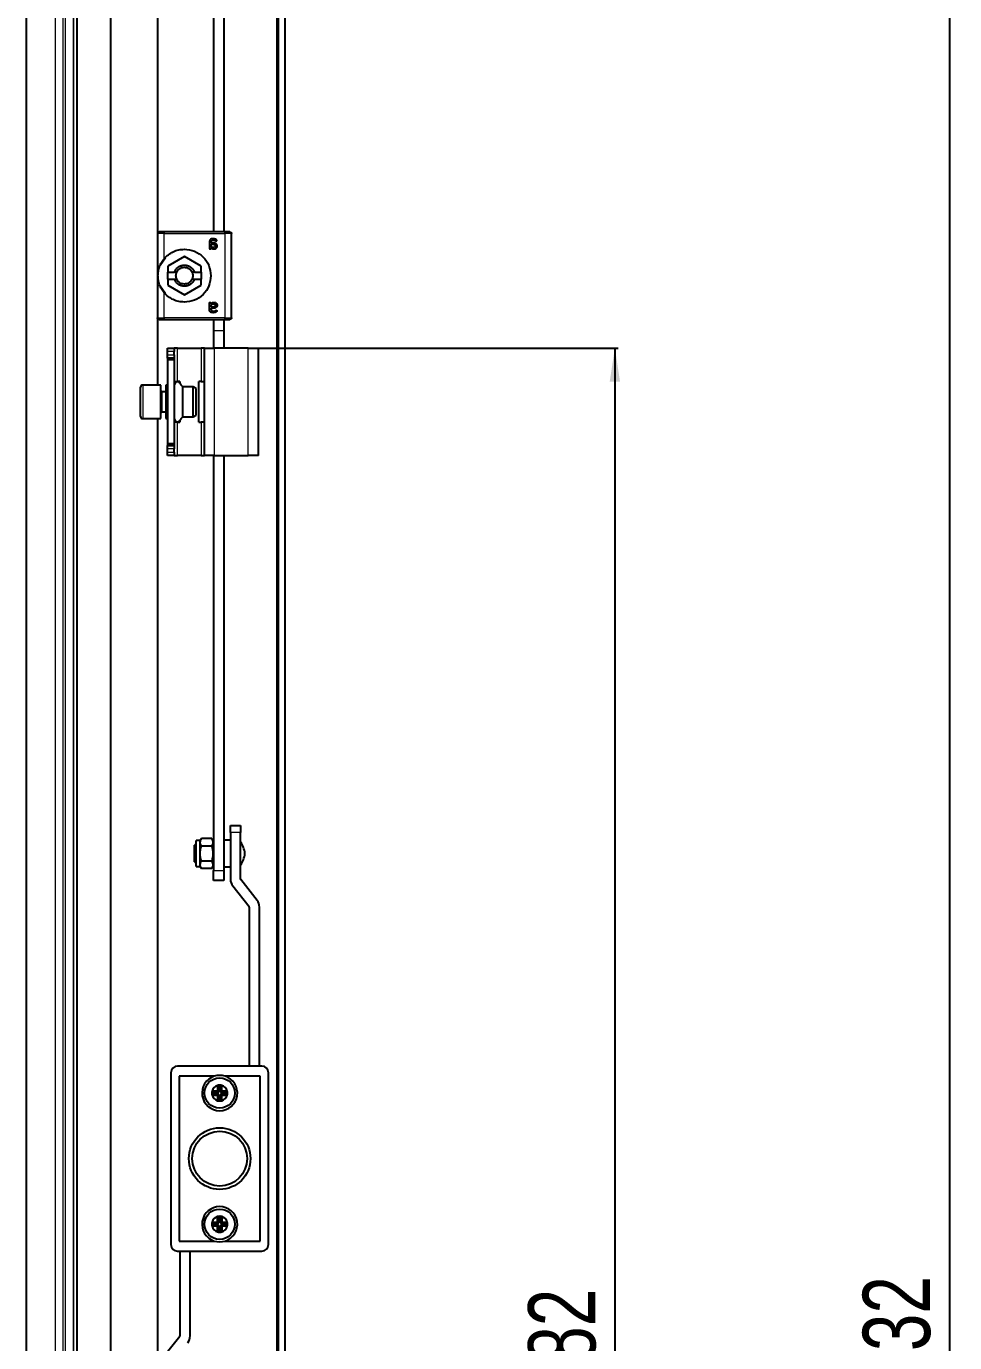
# Model space of a CAD drawing. Header units: millimetres. Extents: x -560 to 1716, y -1079 to 978.
# Drawn here: x 1440.2 to 1716.2, y -22.3 to 369.1 of the extents above; entities that cross this region are included whole.
import ezdxf

# ---------------------------------------------------------------- set-up
doc = ezdxf.new("R2010")
doc.units = ezdxf.units.MM
doc.layers.add('FORMAT', color=7, linetype='Continuous')
doc.styles.add('SLDTEXTSTYLE0', font='TXT', dxfattribs={"width": 0.75})
doc.dimstyles.new('SLDDIMSTYLE0', dxfattribs={"dimtxt": 20, "dimasz": 10, "dimexe": 0, "dimexo": 0.0625, "dimgap": 5, "dimtad": 2, "dimdec": 1, "dimrnd": 1e-09, "dimzin": 12, "dimdsep": 46, "dimtxsty": 'SLDTEXTSTYLE0', "dimsah": 1, "dimcen": 0.09, "dimadec": 0, "dimazin": 3, "dimtfac": 1, "dimtofl": 0, "dimtmove": 0, "dimatfit": 3, "dimfxl": 0, "dimfrac": 2, "dimtolj": 1, "dimtzin": 12, "dimarcsym": 0})

# ---------------------------------------------------------------- blocks, each defined once
blk = doc.blocks.new('_D_8')
at = {"layer": 'FORMAT'}
for p, q in [((1509.18, 648.44), (1715.68, 648.44)), ((1714.68, 648.44), (1714.68, -683.56)), ((1509.18, -683.56), (1715.68, -683.56))]:
    blk.add_line(p, q, dxfattribs=at)
for points in [[(1714.68, 648.44), (1713.14, 638.44), (1716.22, 638.44)], [(1714.68, -683.56), (1716.22, -673.56), (1713.14, -673.56)]]:
    blk.add_solid(points, dxfattribs=at)
at = {"layer": 'FORMAT', "insert": (1688.9, -47.11), "char_height": 20, "attachment_point": 1, "rotation": 90, "style": 'SLDTEXTSTYLE0'}
blk.add_mtext('1332', dxfattribs=at)
blk = doc.blocks.new('_D_11')
at = {"layer": 'FORMAT'}
for p, q in [((1509.18, 273.44), (1616.18, 273.44)), ((1615.18, 273.44), (1615.18, -308.56)), ((1509.18, -308.56), (1616.18, -308.56))]:
    blk.add_line(p, q, dxfattribs=at)
for points in [[(1615.18, 273.44), (1613.64, 263.44), (1616.72, 263.44)], [(1615.18, -308.56), (1616.72, -298.56), (1613.64, -298.56)]]:
    blk.add_solid(points, dxfattribs=at)
at = {"layer": 'FORMAT', "insert": (1589.4, -39.72), "char_height": 20, "attachment_point": 1, "rotation": 90, "style": 'SLDTEXTSTYLE0'}
blk.add_mtext('582', dxfattribs=at)

msp = doc.modelspace()

# ---------------------------------------------------------------- linework, layer by layer
at = {"color": 7, "linetype": 'Continuous', "lineweight": 25}
for p, q in [((1515.17, -795.06), (1515.17, 759.94)), ((1517.17, -795.06), (1517.17, 759.94)), ((1465.17, 726.94), (1465.17, -762.06)), ((1455.17, 697.44), (1455.17, -732.56)), ((1440.17, 682.44), (1440.17, -717.56)), ((1479.17, 627.44), (1479.17, 307.62)), ((1495.87, 616.44), (1495.87, 307.94)), ((1498.87, 616.44), (1498.87, 307.94)), ((1479.17, 307.44), (1479.17, 282.44)), ((1499.17, 307.94), (1481.17, 307.94)), ((1499.77, 307.94), (1499.52, 307.94)), ((1501.17, 282.44), (1501.17, 307.44)), ((1494.62, 304.9), (1494.62, 303.03)), ((1495.07, 303.03), (1495.07, 303.31)), ((1495.15, 304.65), (1495.15, 304.87)), ((1495.53, 304.65), (1495.15, 304.65)), ((1495.15, 304.29), (1495.57, 304.29)), ((1495.15, 303.71), (1495.15, 304.29)), ((1480, 298.07), (1481.51, 300.33)), ((1487.17, 300.66), (1482.22, 297.8)), ((1482.22, 297.8), (1482.22, 295.94)), ((1492.12, 297.8), (1487.17, 300.66)), ((1492.12, 295.94), (1492.12, 297.8)), ((1482.22, 295.94), (1484.19, 295.94)), ((1482.22, 293.94), (1482.22, 295.94)), ((1482.22, 293.94), (1482.22, 292.08)), ((1482.22, 293.94), (1484.19, 293.94)), ((1484.88, 295.94), (1484.19, 295.94)), ((1484.19, 293.94), (1484.88, 293.94)), ((1490.16, 295.94), (1489.47, 295.94)), ((1489.47, 293.94), (1490.16, 293.94)), ((1490.16, 295.94), (1492.12, 295.94)), ((1490.16, 293.94), (1492.12, 293.94)), ((1492.12, 295.94), (1492.12, 293.94)), ((1492.12, 292.08), (1492.12, 293.94)), ((1481.51, 289.56), (1480, 291.82)), ((1482.22, 292.08), (1487.17, 289.23)), ((1487.17, 289.23), (1492.12, 292.08)), ((1494.62, 284.98), (1494.62, 286.85)), ((1495.07, 286.85), (1495.07, 286.57)), ((1495.15, 285.59), (1495.15, 286.18)), ((1479.17, 282.27), (1479.17, 262.44)), ((1481.17, 281.94), (1499.17, 281.94)), ((1495.57, 285.59), (1495.15, 285.59)), ((1495.53, 285.24), (1495.15, 285.24)), ((1495.15, 285.24), (1495.15, 285.02)), ((1495.87, 282.03), (1495.87, 278.64)), ((1498.87, 282.03), (1498.87, 278.64)), ((1499.52, 281.94), (1499.77, 281.94)), ((1495.87, 278.64), (1495.87, 273.44)), ((1498.87, 278.64), (1498.87, 273.44)), ((1482.17, 273.44), (1484.17, 273.44)), ((1482.17, 272.44), (1482.17, 273.44)), ((1482.17, 271.44), (1482.17, 272.44)), ((1482.17, 270.44), (1482.17, 271.44)), ((1484.17, 270.44), (1482.17, 270.44)), ((1482.17, 270.44), (1482.17, 269.94)), ((1484.17, 273.44), (1484.17, 272.44)), ((1485.17, 273.44), (1484.17, 273.44)), ((1484.17, 271.44), (1484.17, 272.44)), ((1484.17, 271.44), (1484.17, 270.44)), ((1484.17, 270.44), (1484.17, 269.94)), ((1485.17, 273.44), (1492.17, 273.44)), ((1493.17, 273.44), (1492.17, 273.44)), ((1493.17, 273.44), (1496.17, 273.44)), ((1493.17, 241.44), (1493.17, 273.44)), ((1506.17, 273.44), (1496.17, 273.44)), ((1506.17, 273.44), (1509.17, 273.44)), ((1509.17, 241.44), (1509.17, 273.44)), ((1484.17, 269.94), (1482.17, 269.94)), ((1482.17, 269.94), (1482.17, 244.94)), ((1484.17, 269.94), (1484.17, 244.94)), ((1480.17, 262.44), (1474.77, 262.44)), ((1480.17, 254.88), (1480.17, 262.44)), ((1482.17, 262.44), (1481.67, 262.44)), ((1481.67, 262.44), (1481.67, 261.23)), ((1484.17, 263.44), (1485.17, 263.44)), ((1485.87, 263.44), (1485.17, 263.44)), ((1485.87, 263.44), (1485.87, 262.99)), ((1491.47, 251.44), (1491.47, 263.44)), ((1492.17, 263.44), (1491.47, 263.44)), ((1492.17, 263.44), (1493.17, 263.44)), ((1474.17, 255.19), (1474.17, 261.84)), ((1481.67, 260.44), (1480.42, 260.44)), ((1481.67, 261.23), (1481.67, 252.44)), ((1489.81, 261.94), (1486.67, 261.94)), ((1486.67, 252.94), (1486.67, 261.94)), ((1490.67, 261.44), (1489.81, 261.94)), ((1489.81, 252.94), (1489.81, 261.94)), ((1490.67, 253.44), (1490.67, 261.44)), ((1474.17, 253.04), (1474.17, 255.19)), ((1480.17, 252.44), (1480.17, 254.88)), ((1480.42, 254.44), (1481.67, 254.44)), ((1474.77, 252.44), (1480.17, 252.44)), ((1479.17, 252.44), (1479.17, -287.56)), ((1481.67, 252.44), (1482.17, 252.44)), ((1485.17, 251.44), (1484.17, 251.44)), ((1485.17, 251.44), (1485.87, 251.44)), ((1485.87, 251.89), (1485.87, 251.44)), ((1486.67, 252.94), (1489.81, 252.94)), ((1489.81, 252.94), (1490.67, 253.44)), ((1491.47, 251.44), (1492.17, 251.44)), ((1493.17, 251.44), (1492.17, 251.44)), ((1484.17, 244.94), (1482.17, 244.94)), ((1482.17, 244.94), (1482.17, 244.44)), ((1482.17, 244.44), (1484.17, 244.44)), ((1482.17, 243.44), (1482.17, 244.44)), ((1482.17, 242.44), (1482.17, 243.44)), ((1484.17, 244.94), (1484.17, 244.44)), ((1484.17, 244.44), (1484.17, 243.44)), ((1484.17, 242.44), (1484.17, 243.44)), ((1482.17, 241.44), (1482.17, 242.44)), ((1484.17, 241.44), (1482.17, 241.44)), ((1484.17, 242.44), (1484.17, 241.44)), ((1484.17, 241.44), (1485.17, 241.44)), ((1492.17, 241.44), (1485.17, 241.44)), ((1492.17, 241.44), (1493.17, 241.44)), ((1496.17, 241.44), (1493.17, 241.44)), ((1495.87, 241.44), (1495.87, 118.14)), ((1496.17, 241.44), (1506.17, 241.44)), ((1498.87, 241.44), (1498.87, 118.14)), ((1509.17, 241.44), (1506.17, 241.44)), ((1500.87, 129.44), (1500.87, 131.44)), ((1500.87, 131.44), (1503.87, 131.44)), ((1500.87, 129.44), (1500.87, 115.51)), ((1503.87, 131.44), (1503.87, 129.44)), ((1503.87, 115.51), (1503.87, 129.44)), ((1490.67, 126.09), (1490.17, 125.59)), ((1490.17, 120.69), (1490.17, 125.59)), ((1491.87, 126.99), (1490.67, 126.99)), ((1490.67, 123.14), (1490.67, 126.99)), ((1492.22, 127.59), (1491.87, 126.99)), ((1491.87, 123.14), (1491.87, 126.99)), ((1495.33, 127.59), (1492.22, 127.59)), ((1495.33, 125.37), (1492.22, 125.37)), ((1495.67, 126.99), (1495.33, 127.59)), ((1495.67, 126.99), (1495.67, 119.29)), ((1495.87, 126.09), (1495.67, 126.09)), ((1500.87, 127.14), (1498.87, 127.14)), ((1490.67, 119.29), (1490.67, 123.14)), ((1491.87, 119.29), (1491.87, 123.14)), ((1490.17, 120.69), (1490.67, 120.19)), ((1490.67, 119.29), (1491.87, 119.29)), ((1491.87, 119.29), (1492.22, 118.69)), ((1495.33, 120.92), (1492.22, 120.92)), ((1495.33, 118.69), (1492.22, 118.69)), ((1495.33, 118.69), (1495.67, 119.29)), ((1495.67, 120.19), (1495.87, 120.19)), ((1495.87, 115.14), (1495.87, 118.14)), ((1498.87, 119.14), (1500.87, 119.14)), ((1498.87, 118.14), (1498.87, 115.14)), ((1498.87, 115.14), (1495.87, 115.14)), ((1501.56, 113.53), (1506.43, 107.36)), ((1508.79, 109.21), (1503.92, 115.39)), ((1506.47, 107.23), (1506.47, 59.94)), ((1509.47, 59.94), (1509.47, 107.23)), ((1510.17, 59.94), (1485.17, 59.94)), ((1483.17, 57.94), (1483.17, 6.94)), ((1485.67, 56.94), (1485.67, 7.94)), ((1496.07, 56.94), (1485.67, 56.94)), ((1509.67, 56.94), (1499.28, 56.94)), ((1509.67, 7.94), (1509.67, 56.94)), ((1512.17, 6.94), (1512.17, 57.94)), ((1496.97, 52.54), (1495.4, 52.54)), ((1495.77, 52.11), (1495.4, 52.54)), ((1495.77, 51.78), (1495.4, 51.34)), ((1495.4, 51.34), (1496.97, 51.34)), ((1496.97, 52.11), (1495.77, 52.11)), ((1495.77, 51.78), (1496.97, 51.78)), ((1497.07, 54.21), (1497.07, 52.64)), ((1497.51, 53.85), (1497.07, 54.21)), ((1497.07, 51.24), (1497.07, 49.67)), ((1497.51, 53.85), (1497.51, 52.64)), ((1497.51, 51.24), (1497.51, 50.04)), ((1497.84, 53.85), (1498.27, 54.21)), ((1497.84, 52.64), (1497.84, 53.85)), ((1497.84, 50.04), (1497.84, 51.24)), ((1498.27, 52.64), (1498.27, 54.21)), ((1498.27, 49.67), (1498.27, 51.24)), ((1499.95, 52.54), (1498.37, 52.54)), ((1499.58, 52.11), (1498.37, 52.11)), ((1498.37, 51.78), (1499.58, 51.78)), ((1498.37, 51.34), (1499.95, 51.34)), ((1499.58, 52.11), (1499.95, 52.54)), ((1499.58, 51.78), (1499.95, 51.34)), ((1497.51, 50.04), (1497.07, 49.67)), ((1497.84, 50.04), (1498.27, 49.67)), ((1495.77, 13.11), (1495.4, 13.54)), ((1495.4, 13.54), (1496.97, 13.54)), ((1495.77, 12.78), (1495.4, 12.34)), ((1496.97, 12.34), (1495.4, 12.34)), ((1495.77, 13.11), (1496.97, 13.11)), ((1496.97, 12.78), (1495.77, 12.78)), ((1497.07, 13.64), (1497.07, 15.21)), ((1497.51, 14.85), (1497.07, 15.21)), ((1497.07, 10.67), (1497.07, 12.24)), ((1497.51, 13.64), (1497.51, 14.85)), ((1497.51, 11.04), (1497.51, 12.24)), ((1497.84, 14.85), (1498.27, 15.21)), ((1497.84, 14.85), (1497.84, 13.64)), ((1497.84, 12.24), (1497.84, 11.04)), ((1498.27, 15.21), (1498.27, 13.64)), ((1498.27, 12.24), (1498.27, 10.67)), ((1498.37, 13.54), (1499.95, 13.54)), ((1498.37, 13.11), (1499.58, 13.11)), ((1499.58, 12.78), (1498.37, 12.78)), ((1499.95, 12.34), (1498.37, 12.34)), ((1499.58, 13.11), (1499.95, 13.54)), ((1499.58, 12.78), (1499.95, 12.34)), ((1485.67, 7.94), (1496.07, 7.94)), ((1497.51, 11.04), (1497.07, 10.67)), ((1497.84, 11.04), (1498.27, 10.67)), ((1499.28, 7.94), (1509.67, 7.94)), ((1485.17, 4.94), (1510.17, 4.94)), ((1485.87, 4.94), (1485.87, -20.29)), ((1488.87, -20.29), (1488.87, 4.94)), ((1485.83, -20.41), (1481.07, -26.38))]:
    msp.add_line(p, q, dxfattribs=at)
at = {"color": 8, "linetype": 'Continuous', "lineweight": 18}
for p, q in [((1514.57, 757.34), (1514.57, -792.46)), ((1451.07, 693.34), (1451.07, -728.46)), ((1451.77, 694.03), (1451.77, -729.15)), ((1454.07, 696.34), (1454.07, -731.46)), ((1454.17, 696.44), (1454.17, -731.56)), ((1448.77, 691.03), (1448.77, -726.15)), ((1481.17, 300), (1481.17, 307.44)), ((1481.17, 307.44), (1499.17, 307.44)), ((1499.17, 307.44), (1499.17, 282.44)), ((1481.17, 282.44), (1481.17, 289.88)), ((1487.17, 292.44), (1487.17, 291.79)), ((1499.17, 282.44), (1481.17, 282.44)), ((1495.87, 278.64), (1498.87, 278.64)), ((1484.17, 272.44), (1482.17, 272.44)), ((1482.17, 271.44), (1484.17, 271.44)), ((1485.17, 263.44), (1485.17, 273.44)), ((1492.17, 273.44), (1492.17, 263.44)), ((1496.17, 241.44), (1496.17, 273.44)), ((1506.17, 241.44), (1506.17, 273.44)), ((1474.77, 262.44), (1474.77, 254.88)), ((1480.42, 260.44), (1480.42, 254.44)), ((1474.77, 254.88), (1474.77, 252.44)), ((1485.17, 241.44), (1485.17, 251.44)), ((1492.17, 251.44), (1492.17, 241.44)), ((1484.17, 243.44), (1482.17, 243.44)), ((1482.17, 242.44), (1484.17, 242.44)), ((1503.87, 129.44), (1500.87, 129.44)), ((1495.87, 118.14), (1498.87, 118.14)), ((1496.97, 52.11), (1496.97, 52.54)), ((1496.97, 51.78), (1496.97, 51.34)), ((1497.51, 52.64), (1497.07, 52.64)), ((1497.51, 51.24), (1497.07, 51.24)), ((1497.84, 52.64), (1498.27, 52.64)), ((1497.84, 51.24), (1498.27, 51.24)), ((1498.37, 52.11), (1498.37, 52.54)), ((1498.37, 51.78), (1498.37, 51.34)), ((1496.97, 13.11), (1496.97, 13.54)), ((1496.97, 12.78), (1496.97, 12.34)), ((1497.51, 13.64), (1497.07, 13.64)), ((1497.51, 12.24), (1497.07, 12.24)), ((1497.84, 13.64), (1498.27, 13.64)), ((1497.84, 12.24), (1498.27, 12.24)), ((1498.37, 13.11), (1498.37, 13.54)), ((1498.37, 12.78), (1498.37, 12.34))]:
    msp.add_line(p, q, dxfattribs=at)
at = {"color": 7, "linetype": 'Continuous', "lineweight": 25}
for centre, radius in [((1497.67, 51.94), 4.5), ((1497.67, 32.44), 9.15), ((1497.67, 32.44), 8.15), ((1497.67, 12.94), 4.5)]:
    msp.add_circle(centre, radius, dxfattribs=at)
for centre, radius, start, end in [((1474.77, 261.84), 0.6, 90, 180), ((1480.42, 260.69), 0.25, 180, 270), ((1480.42, 254.19), 0.25, 90, 180), ((1474.77, 253.04), 0.6, 180, 270), ((1497.23, 122.18), 8, 6.8819, 33.8709), ((1497.23, 124.1), 8, 326.1291, 353.1181), ((1504.07, 115.51), 3.2, 180, 218.264), ((1504.07, 115.51), 0.2, 180, 218.264), ((1506.27, 107.23), 0.2, 0, 38.264), ((1506.27, 107.23), 3.2, 0, 38.264), ((1485.17, 57.94), 2, 90, 180), ((1510.17, 57.94), 2, 0, 90), ((1497.67, 51.94), 5.25, 107.7528, 72.2472), ((1497.67, 51.94), 5.25, 72.2472, 107.7528), ((1497.67, 51.94), 2.35, 165.2075, 194.7925), ((1497.67, 51.94), 2.35, 104.7925, 165.2075), ((1497.67, 51.94), 2.35, 194.7925, 255.2075), ((1497.67, 51.94), 1.91, 175.1056, 184.8944), ((1496.97, 52.64), 0.1, 270, 0), ((1496.97, 52.64), 0.537, 270, 0), ((1496.97, 51.24), 0.537, 0, 90), ((1496.97, 51.24), 0.1, 0, 90), ((1497.67, 51.94), 2.35, 75.2075, 104.7925), ((1497.67, 51.94), 1.91, 85.1056, 94.8944), ((1498.37, 52.64), 0.537, 180, 270), ((1498.37, 51.24), 0.537, 90, 180), ((1497.67, 51.94), 2.35, 14.7925, 75.2075), ((1498.37, 52.64), 0.1, 180, 270), ((1497.67, 51.94), 2.35, 284.7925, 345.2075), ((1498.37, 51.24), 0.1, 90, 180), ((1497.67, 51.94), 1.91, 355.1056, 4.8944), ((1497.67, 51.94), 2.35, 345.2075, 14.7925), ((1497.67, 51.94), 2.35, 255.2075, 284.7925), ((1497.67, 51.94), 1.91, 265.1056, 274.8944), ((1497.67, 12.94), 5.25, 287.7528, 252.2472), ((1497.67, 12.94), 2.35, 165.2075, 194.7925), ((1497.67, 12.94), 2.35, 104.7925, 165.2075), ((1497.67, 12.94), 2.35, 194.7925, 255.2075), ((1497.67, 12.94), 1.91, 175.1056, 184.8944), ((1496.97, 13.64), 0.1, 270, 0), ((1496.97, 13.64), 0.537, 270, 0), ((1496.97, 12.24), 0.537, 0, 90), ((1496.97, 12.24), 0.1, 0, 90), ((1497.67, 12.94), 2.35, 75.2075, 104.7925), ((1497.67, 12.94), 1.91, 85.1056, 94.8944), ((1498.37, 13.64), 0.537, 180, 270), ((1498.37, 12.24), 0.537, 90, 180), ((1497.67, 12.94), 2.35, 14.7925, 75.2075), ((1498.37, 13.64), 0.1, 180, 270), ((1497.67, 12.94), 2.35, 284.7925, 345.2075), ((1498.37, 12.24), 0.1, 90, 180), ((1497.67, 12.94), 1.91, 355.1056, 4.8944), ((1497.67, 12.94), 2.35, 345.2075, 14.7925), ((1497.67, 12.94), 5.25, 252.2472, 287.7528), ((1497.67, 12.94), 2.35, 255.2075, 284.7925), ((1497.67, 12.94), 1.91, 265.1056, 274.8944), ((1485.17, 6.94), 2, 180, 270), ((1510.17, 6.94), 2, 270, 0), ((1485.67, -20.29), 0.2, 321.4416, 0), ((1485.67, -20.29), 3.2, 321.4416, 0)]:
    msp.add_arc(centre, radius, start, end, dxfattribs=at)
for points in [[(1479.67, 307.94), (1479.61, 307.93), (1479.48, 307.92), (1479.31, 307.8), (1479.2, 307.64), (1479.18, 307.51), (1479.17, 307.44)], [(1481.17, 307.94), (1480.98, 307.94), (1480.59, 307.94), (1480.09, 307.94), (1479.74, 307.94), (1479.7, 307.94), (1479.67, 307.94)], [(1500.67, 307.94), (1500.65, 307.94), (1500.61, 307.94), (1500.26, 307.94), (1499.76, 307.94), (1499.37, 307.94), (1499.17, 307.94)], [(1500.67, 307.94), (1500.74, 307.93), (1500.87, 307.92), (1501.04, 307.8), (1501.15, 307.64), (1501.17, 307.51), (1501.17, 307.44)], [(1481.17, 300), (1481.57, 300.42), (1482.36, 301.24), (1483.84, 302.11), (1485.47, 302.69), (1486.61, 302.76), (1487.17, 302.79)], [(1487.17, 302.79), (1488.2, 302.67), (1490.26, 302.44), (1492.87, 300.62), (1494.62, 298.03), (1495.23, 294.94), (1494.62, 291.86), (1492.87, 289.26), (1490.26, 287.45), (1488.2, 287.21), (1487.17, 287.09)], [(1484.19, 295.94), (1484.32, 296.24), (1484.58, 296.85), (1485.31, 297.54), (1486.19, 297.99), (1487.17, 298.14), (1488.16, 297.99), (1489.04, 297.54), (1489.77, 296.85), (1490.03, 296.24), (1490.16, 295.94)], [(1484.88, 295.94), (1485, 296.16), (1485.23, 296.58), (1485.79, 297.06), (1486.45, 297.38), (1486.93, 297.42), (1487.17, 297.44)], [(1487.17, 297.44), (1487.42, 297.42), (1487.9, 297.38), (1488.56, 297.06), (1489.12, 296.58), (1489.35, 296.16), (1489.47, 295.94)], [(1487.17, 291.79), (1486.85, 291.82), (1486.19, 291.88), (1485.31, 292.35), (1484.58, 293.04), (1484.32, 293.64), (1484.19, 293.94)], [(1484.88, 293.94), (1484.82, 294.1), (1484.71, 294.43), (1484.66, 294.94), (1484.71, 295.46), (1484.82, 295.78), (1484.88, 295.94)], [(1487.17, 292.44), (1486.93, 292.46), (1486.45, 292.5), (1485.79, 292.82), (1485.23, 293.3), (1485, 293.73), (1484.88, 293.94)], [(1490.16, 293.94), (1490.03, 293.64), (1489.77, 293.04), (1489.04, 292.35), (1488.16, 291.88), (1487.5, 291.82), (1487.17, 291.79)], [(1489.47, 293.94), (1489.35, 293.73), (1489.12, 293.3), (1488.56, 292.82), (1487.9, 292.5), (1487.42, 292.46), (1487.17, 292.44)], [(1489.47, 295.94), (1489.53, 295.78), (1489.64, 295.46), (1489.69, 294.94), (1489.64, 294.43), (1489.53, 294.1), (1489.47, 293.94)], [(1487.17, 287.09), (1486.61, 287.13), (1485.47, 287.2), (1483.84, 287.77), (1482.36, 288.64), (1481.57, 289.47), (1481.17, 289.88)], [(1479.67, 281.94), (1479.61, 281.95), (1479.48, 281.96), (1479.31, 282.08), (1479.2, 282.25), (1479.18, 282.38), (1479.17, 282.44)], [(1479.67, 281.94), (1479.7, 281.94), (1479.74, 281.94), (1480.09, 281.94), (1480.59, 281.94), (1480.98, 281.94), (1481.17, 281.94)], [(1499.17, 281.94), (1499.37, 281.94), (1499.76, 281.94), (1500.26, 281.94), (1500.61, 281.94), (1500.65, 281.94), (1500.67, 281.94)], [(1501.17, 282.44), (1501.17, 282.38), (1501.15, 282.25), (1501.04, 282.08), (1500.87, 281.96), (1500.74, 281.95), (1500.67, 281.94)]]:
    msp.add_open_spline(points, degree=3, dxfattribs=at)
at = {"color": 8, "linetype": 'Continuous', "lineweight": 18}
for points in [[(1481.17, 307.44), (1480.91, 307.44), (1480.39, 307.44), (1479.73, 307.44), (1479.27, 307.44), (1479.21, 307.44), (1479.17, 307.44)], [(1481.17, 307.94), (1481.17, 307.93), (1481.17, 307.92), (1481.17, 307.8), (1481.17, 307.64), (1481.17, 307.51), (1481.17, 307.44)], [(1499.17, 307.44), (1499.17, 307.51), (1499.17, 307.64), (1499.17, 307.8), (1499.17, 307.92), (1499.17, 307.93), (1499.17, 307.94)], [(1501.17, 307.44), (1501.14, 307.44), (1501.08, 307.44), (1500.62, 307.44), (1499.96, 307.44), (1499.44, 307.44), (1499.17, 307.44)], [(1479.17, 282.44), (1479.21, 282.44), (1479.27, 282.44), (1479.73, 282.44), (1480.39, 282.44), (1480.91, 282.44), (1481.17, 282.44)], [(1481.17, 282.44), (1481.17, 282.38), (1481.17, 282.25), (1481.17, 282.08), (1481.17, 281.96), (1481.17, 281.95), (1481.17, 281.94)], [(1499.17, 281.94), (1499.17, 281.95), (1499.17, 281.96), (1499.17, 282.08), (1499.17, 282.25), (1499.17, 282.38), (1499.17, 282.44)], [(1499.17, 282.44), (1499.44, 282.44), (1499.96, 282.44), (1500.62, 282.44), (1501.08, 282.44), (1501.14, 282.44), (1501.17, 282.44)]]:
    msp.add_open_spline(points, degree=3, dxfattribs=at)
at = {"color": 7, "linetype": 'Continuous', "lineweight": 25}
for points, knots in [([(1495.73, 305.94), (1495.58, 305.94), (1495.36, 305.93), (1495.08, 305.83), (1494.89, 305.71), (1494.75, 305.54), (1494.63, 305.27), (1494.62, 305.05), (1494.62, 304.9)], [0, 0, 0, 0, 0.250089, 0.382495, 0.500259, 0.622163, 0.750133, 1, 1, 1, 1]), ([(1495.15, 304.87), (1495.15, 304.96), (1495.16, 305.09), (1495.21, 305.26), (1495.29, 305.37), (1495.39, 305.45), (1495.52, 305.5), (1495.65, 305.53), (1495.74, 305.53), (1495.78, 305.53)], [0, 0, 0, 0, 0.250023, 0.382539, 0.499802, 0.620838, 0.749652, 0.874777, 1, 1, 1, 1]), ([(1496.79, 305.45), (1496.79, 305.5), (1496.79, 305.58), (1496.73, 305.67), (1496.59, 305.76), (1496.26, 305.89), (1495.94, 305.92), (1495.73, 305.94)], [0, 0, 0, 0, 0.124693, 0.187182, 0.249773, 0.500039, 1, 1, 1, 1]), ([(1495.78, 305.53), (1495.94, 305.51), (1496.19, 305.48), (1496.44, 305.36), (1496.56, 305.29), (1496.63, 305.25), (1496.67, 305.24), (1496.69, 305.24)], [0, 0, 0, 0, 0.4987, 0.749508, 0.874949, 0.946783, 1, 1, 1, 1]), ([(1496.69, 305.24), (1496.7, 305.24), (1496.72, 305.24), (1496.74, 305.25), (1496.75, 305.26), (1496.77, 305.29), (1496.78, 305.33), (1496.79, 305.37), (1496.79, 305.41), (1496.79, 305.43), (1496.79, 305.45)], [0, 0, 0, 0, 0.128825, 0.180169, 0.243397, 0.36986, 0.499864, 0.749649, 0.843476, 1, 1, 1, 1]), ([(1494.62, 303.03), (1494.62, 303.02), (1494.62, 303.01), (1494.63, 302.99), (1494.66, 302.96), (1494.73, 302.94), (1494.8, 302.94), (1494.84, 302.94)], [0, 0, 0, 0, 0.124881, 0.183376, 0.250934, 0.500336, 1, 1, 1, 1]), ([(1494.84, 302.94), (1494.89, 302.94), (1494.96, 302.94), (1495.03, 302.96), (1495.06, 302.99), (1495.07, 303.01), (1495.07, 303.02), (1495.07, 303.03)], [0, 0, 0, 0, 0.499718, 0.749437, 0.810587, 0.875078, 1, 1, 1, 1]), ([(1495.07, 303.31), (1495.2, 303.2), (1495.38, 303.03), (1495.66, 302.92), (1495.82, 302.89), (1495.91, 302.88), (1495.95, 302.88)], [0, 0, 0, 0, 0.499113, 0.749325, 0.874665, 1, 1, 1, 1]), ([(1495.87, 303.29), (1495.8, 303.3), (1495.65, 303.31), (1495.39, 303.45), (1495.24, 303.6), (1495.15, 303.71)], [0, 0, 0, 0, 0.249939, 0.499864, 1, 1, 1, 1]), ([(1496.91, 303.73), (1496.91, 303.81), (1496.9, 303.96), (1496.8, 304.18), (1496.65, 304.36), (1496.38, 304.53), (1495.99, 304.63), (1495.68, 304.64), (1495.53, 304.65)], [0, 0, 0, 0, 0.125049, 0.249886, 0.370856, 0.49982, 0.749609, 1, 1, 1, 1]), ([(1495.57, 304.29), (1495.68, 304.29), (1495.86, 304.28), (1496.08, 304.22), (1496.23, 304.13), (1496.32, 304.03), (1496.37, 303.9), (1496.38, 303.81), (1496.38, 303.77)], [0, 0, 0, 0, 0.279652, 0.500248, 0.629485, 0.750186, 0.875763, 1, 1, 1, 1]), ([(1496.38, 303.77), (1496.38, 303.7), (1496.37, 303.6), (1496.3, 303.48), (1496.24, 303.41), (1496.16, 303.35), (1496.06, 303.32), (1495.97, 303.3), (1495.9, 303.3), (1495.87, 303.29)], [0, 0, 0, 0, 0.249168, 0.373635, 0.49939, 0.619394, 0.749656, 0.87477, 1, 1, 1, 1]), ([(1495.95, 302.88), (1496.07, 302.89), (1496.25, 302.9), (1496.48, 302.99), (1496.63, 303.08), (1496.76, 303.21), (1496.88, 303.42), (1496.9, 303.61), (1496.91, 303.73)], [0, 0, 0, 0, 0.25007, 0.379181, 0.500499, 0.62417, 0.750842, 1, 1, 1, 1]), ([(1481.17, 289.88), (1480.89, 290.26), (1480.32, 291.01), (1479.76, 292.26), (1479.41, 293.54), (1479.28, 294.94), (1479.41, 296.35), (1479.76, 297.63), (1480.32, 298.87), (1480.89, 299.63), (1481.17, 300)], [0, 0, 0, 0, 0.125762, 0.25037, 0.375307, 0.500139, 0.62481, 0.749763, 0.874888, 1, 1, 1, 1]), ([(1494.62, 286.85), (1494.62, 286.86), (1494.62, 286.88), (1494.63, 286.9), (1494.66, 286.92), (1494.73, 286.94), (1494.8, 286.94), (1494.84, 286.94)], [0, 0, 0, 0, 0.124884, 0.186377, 0.250914, 0.500322, 1, 1, 1, 1]), ([(1494.84, 286.94), (1494.89, 286.94), (1494.95, 286.94), (1495.02, 286.92), (1495.04, 286.91), (1495.06, 286.9), (1495.07, 286.88), (1495.07, 286.86), (1495.07, 286.85)], [0, 0, 0, 0, 0.499162, 0.644242, 0.749698, 0.813605, 0.875217, 1, 1, 1, 1]), ([(1495.07, 286.57), (1495.2, 286.68), (1495.38, 286.85), (1495.7, 286.98), (1495.87, 286.99), (1495.95, 287)], [0, 0, 0, 0, 0.499364, 0.749701, 1, 1, 1, 1]), ([(1495.15, 286.18), (1495.24, 286.28), (1495.39, 286.44), (1495.62, 286.55), (1495.76, 286.58), (1495.83, 286.59), (1495.87, 286.59)], [0, 0, 0, 0, 0.499765, 0.749504, 0.874771, 1, 1, 1, 1]), ([(1496.91, 286.16), (1496.91, 286.12), (1496.91, 286.04), (1496.88, 285.89), (1496.8, 285.7), (1496.64, 285.53), (1496.38, 285.36), (1495.99, 285.25), (1495.68, 285.24), (1495.53, 285.24)], [0, 0, 0, 0, 0.062637, 0.125278, 0.250072, 0.374841, 0.499994, 0.749696, 1, 1, 1, 1]), ([(1496.38, 286.12), (1496.38, 286.07), (1496.37, 285.98), (1496.32, 285.86), (1496.23, 285.75), (1496.08, 285.66), (1495.86, 285.6), (1495.68, 285.59), (1495.57, 285.59)], [0, 0, 0, 0, 0.1244465, 0.2497948, 0.3699999, 0.4997343, 0.7199319, 1, 1, 1, 1]), ([(1495.87, 286.59), (1495.93, 286.59), (1496.03, 286.58), (1496.16, 286.53), (1496.24, 286.47), (1496.3, 286.4), (1496.35, 286.31), (1496.38, 286.22), (1496.38, 286.15), (1496.38, 286.12)], [0, 0, 0, 0, 0.249623, 0.37714, 0.499734, 0.62273, 0.749812, 0.874876, 1, 1, 1, 1]), ([(1495.95, 287), (1496.07, 286.99), (1496.25, 286.98), (1496.48, 286.9), (1496.63, 286.8), (1496.76, 286.67), (1496.88, 286.46), (1496.9, 286.28), (1496.91, 286.16)], [0, 0, 0, 0, 0.25007, 0.379559, 0.500499, 0.624556, 0.750843, 1, 1, 1, 1]), ([(1495.73, 283.94), (1495.65, 283.94), (1495.51, 283.95), (1495.29, 283.98), (1495.08, 284.05), (1494.89, 284.17), (1494.75, 284.34), (1494.63, 284.61), (1494.62, 284.84), (1494.62, 284.98)], [0, 0, 0, 0, 0.125255, 0.250437, 0.383066, 0.500493, 0.622629, 0.75025, 1, 1, 1, 1]), ([(1495.15, 285.02), (1495.15, 284.97), (1495.15, 284.88), (1495.17, 284.75), (1495.21, 284.62), (1495.29, 284.51), (1495.39, 284.43), (1495.56, 284.36), (1495.7, 284.36), (1495.78, 284.35)], [0, 0, 0, 0, 0.125295, 0.250514, 0.383518, 0.50035, 0.621938, 0.750243, 1, 1, 1, 1]), ([(1496.79, 284.44), (1496.79, 284.41), (1496.79, 284.36), (1496.78, 284.28), (1496.73, 284.21), (1496.59, 284.12), (1496.26, 283.99), (1495.94, 283.96), (1495.73, 283.94)], [0, 0, 0, 0, 0.062686, 0.125173, 0.187628, 0.250185, 0.500314, 1, 1, 1, 1]), ([(1495.78, 284.35), (1495.95, 284.37), (1496.26, 284.39), (1496.52, 284.61), (1496.67, 284.64), (1496.69, 284.65)], [0, 0, 0, 0, 0.498852, 0.946609, 1, 1, 1, 1]), ([(1496.69, 284.65), (1496.7, 284.65), (1496.72, 284.64), (1496.74, 284.63), (1496.75, 284.62), (1496.77, 284.6), (1496.79, 284.54), (1496.79, 284.48), (1496.79, 284.44)], [0, 0, 0, 0, 0.13107, 0.182437, 0.243796, 0.371388, 0.500442, 1, 1, 1, 1]), ([(1486.67, 261.94), (1486.5, 262.1), (1486.15, 262.4), (1485.96, 262.97), (1485.59, 263.28), (1485.26, 263.41), (1484.9, 263.37), (1484.55, 263.18), (1484.3, 262.82), (1484.22, 262.52), (1484.17, 262.37)], [0, 0, 0, 0, 0.1856756, 0.3710252, 0.4669372, 0.5621716, 0.6563466, 0.7515528, 0.8738418, 1, 1, 1, 1]), ([(1484.17, 252.51), (1484.22, 252.36), (1484.3, 252.06), (1484.55, 251.7), (1484.9, 251.51), (1485.26, 251.48), (1485.59, 251.61), (1485.96, 251.91), (1486.15, 252.48), (1486.5, 252.79), (1486.67, 252.94)], [0, 0, 0, 0, 0.126158, 0.248447, 0.343653, 0.437828, 0.533063, 0.628975, 0.814324, 1, 1, 1, 1]), ([(1492.22, 125.37), (1492.04, 125.76), (1491.71, 126.51), (1492.06, 127.25), (1492.22, 127.59)], [0, 0, 0, 0, 0.534707, 1, 1, 1, 1]), ([(1492.22, 120.92), (1492.05, 121.67), (1491.71, 123.16), (1492.05, 124.64), (1492.22, 125.37)], [0, 0, 0, 0, 0.508481, 1, 1, 1, 1]), ([(1495.33, 127.59), (1495.51, 127.19), (1495.84, 126.45), (1495.49, 125.71), (1495.33, 125.37)], [0, 0, 0, 0, 0.534707, 1, 1, 1, 1]), ([(1495.33, 125.37), (1495.5, 124.61), (1495.84, 123.13), (1495.5, 121.65), (1495.33, 120.92)], [0, 0, 0, 0, 0.508481, 1, 1, 1, 1]), ([(1492.22, 118.69), (1492.04, 119.09), (1491.71, 119.83), (1492.06, 120.57), (1492.22, 120.92)], [0, 0, 0, 0, 0.534707, 1, 1, 1, 1]), ([(1495.33, 120.92), (1495.51, 120.52), (1495.84, 119.78), (1495.49, 119.04), (1495.33, 118.69)], [0, 0, 0, 0, 0.534707, 1, 1, 1, 1])]:
    msp.add_open_spline(points, degree=3, knots=knots, dxfattribs=at)

# ---------------------------------------------------------------- dimensions: what is measured, and where the dimension line sits
at = {"layer": 'FORMAT'}
for base, p1, p2, picture, middle in [((1714.68, -683.56), (1509.17, 648.44), (1509.17, -683.56), '_D_8', (1714.68, -17.56)), ((1615.18, -308.56), (1509.17, 273.44), (1509.17, -308.56), '_D_11', (1615.18, -17.56))]:
    dim = msp.add_linear_dim(base=base, p1=p1, p2=p2, angle=90, dimstyle='SLDDIMSTYLE0', dxfattribs=at)
    dim.commit()
    dim.dimension.update_dxf_attribs({"geometry": picture, "text_midpoint": middle, "dimtype": 160})

doc.saveas('drawing.dxf')
